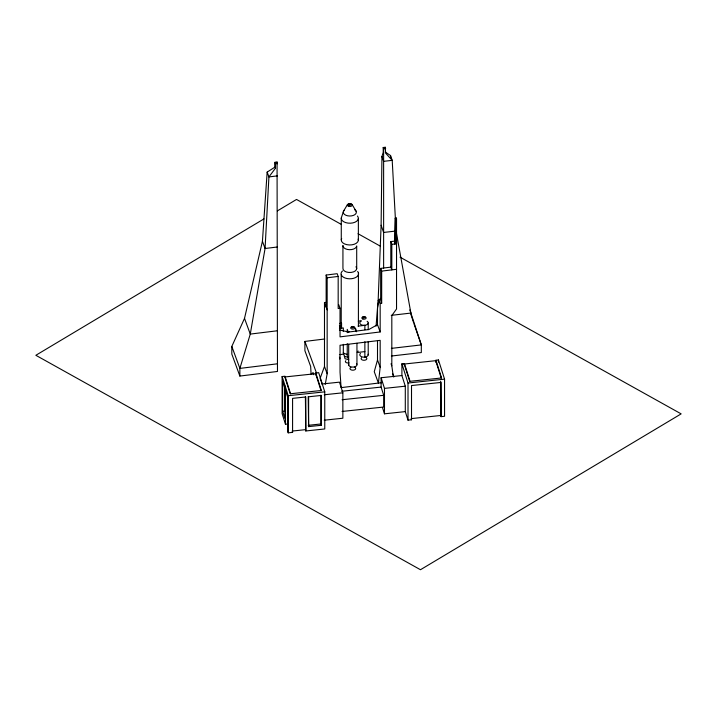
<?xml version="1.0" encoding="UTF-8"?>
<svg xmlns="http://www.w3.org/2000/svg" width="717" height="717" viewBox="0 0 717 717"><rect width="100%" height="100%" fill="white"/><g stroke="black" fill="none" stroke-linecap="round" stroke-linejoin="round"><path stroke-width="1.08" d="M376.067 326.145L378.155 300.486L381.112 225.237L381.946 156.521L383.219 152.273L383.219 147.505L385.244 147.272L385.656 153.214L392.208 160.348L395.399 218.873M395.309 218.111L394.906 243.959L395.309 218.111L396.268 217.995L396.537 218.73L396.537 308.982L391.814 315.579L391.814 365.84L393.355 376.792M262.431 241.297L267.154 172.107L275.032 167.052L275.032 162.284L277.058 162.033L277.479 371.46L239.872 376.058L231.815 354.099L231.815 346.436L244.515 318.375L262.431 241.297L265.066 248.503L250.278 334.086L239.872 368.404L239.872 376.058M381.758 382.663L341.086 387.637L340.037 372.168L340.037 345.253L380.171 340.351L380.171 367.256L378.424 383.075L374.256 371.702L377.5 359.97L377.5 340.602M381.444 298.147L378.836 299.733L377.5 307.79L377.5 324.667L380.171 331.953L340.037 336.865L340.037 308.292L338.702 304.644M343.676 353.535L344.384 356.394L348.283 357.299M344.411 356.259L345.038 358.778L348.462 359.575M325.258 384.375L327.158 373.745L327.158 277.784L326.154 275.05L337.169 273.697L338.173 276.43L338.173 308.516L340.037 308.292M326.558 302.323L324.487 302.574L324.487 366.459L320.14 378.316L322.417 384.518M347.458 204.605L343.586 211.058L341.677 216.74A8.559 4.938 0 0 0 350.479 223.202A8.559 4.938 0 0 0 357.442 216.032M275.032 162.284L275.453 168.226L268.92 176.92L265.066 248.503L277.479 246.98M263.946 218.918L35.85 355.291L420.467 569.728L681.15 413.879L400.005 257.134M277.362 210.897L296.533 199.443L341.435 224.475M377.5 324.667L368.807 329.542L348.731 331.998L339.428 330.017M275.453 163.458L277.479 163.207M277.479 175.871L268.92 176.92L267.154 172.107M395.587 218.846L396.537 218.73M390.81 241.602L391.814 244.336L391.814 269.879L390.81 267.145L390.81 241.602L394.583 241.136M391.814 244.336L396.537 243.753L396.268 217.995M378.836 299.733L380.171 303.381L381.677 303.192L380.673 300.468L380.673 268.382L390.81 267.145M327.158 277.784L338.173 276.43M380.673 268.382L381.677 271.116L396.537 269.296M277.479 330.761L250.278 334.086L244.515 318.375M339.625 323.403L341.57 323.161L341.57 328.637M358.258 321.126L361.171 320.768M339.428 328.413L343.318 327.938L343.318 331.218M358.061 326.136L364.872 325.303L364.872 329.686M311.088 374.131L310.658 366.414L304.904 350.73L304.904 341.426L324.738 338.998M339.428 354.673L343.318 354.189L343.318 344.348M358.061 352.414L364.872 351.59M277.479 363.797L239.872 368.404L231.815 346.436M383.219 147.505L383.622 148.679L385.656 148.446M395.022 231.134L383.622 232.451L381.112 225.237M391.258 315.346L410.886 313.069L421.318 344.904L421.318 352.567L391.383 356.026M391.383 348.372L421.318 344.904L414.032 323.95M287.607 395.569L287.607 424.016L285.483 424.24L282.122 413.655L282.122 376.533L284.99 376.228L290.564 393.75L321.368 390.487L315.794 372.957L318.671 372.661L324.765 391.84L324.765 428.963L305.8 430.971L305.388 396.761M441.045 416.64L441.045 382.43L411.513 385.558L411.513 419.777L408.009 420.144L405.293 411.612L405.293 386.185L401.905 375.538L401.905 363.833L404.424 363.573L410.061 381.301L441.582 377.967L435.945 360.23L438.454 359.961L444.558 379.15L444.558 416.272L441.045 416.64L440.686 381.283M404.191 364.989L404.191 364.03L435.712 360.687L441.251 378.101M284.837 376.963L315.641 373.691L321.037 390.666M321.951 384.007L339.482 382.152L342.86 392.799L342.86 418.226L324.245 420.198M342.09 411.45L383.712 407.041L383.712 395.318L381.103 387.09L381.103 377.742L401.905 375.538M282.122 376.533L288.216 395.712L324.765 391.84M401.905 363.833L408.009 383.021L444.558 379.15M341.668 391.267L381.103 387.09M324.245 394.771L342.86 392.799M381.103 377.742L384.482 388.39L405.293 386.185M342.09 399.728L383.712 395.318M282.632 411.208L284.927 418.405L284.927 388.56L282.632 381.372L282.632 411.208L284.766 410.984L284.766 385.567M382.457 407.426L384.482 413.817L405.293 411.612M308.202 425.324L320.893 423.98L321.315 425.28L308.624 426.624L308.202 396.582M305.388 429.671L292.169 431.069L292.581 432.378L288.216 432.835L287.696 431.204L287.696 397.29L285.483 390.326L285.483 424.24M440.686 415.493L411.155 418.62L411.513 419.777M358.034 233.724L380.485 246.245M385.244 152.04L390.532 155.535L392.208 160.348L383.622 161.343L381.946 156.521M352.244 204.748L356.232 211.443M391.043 363.752L391.814 365.84M392.746 373.781L393.875 376.873M377.5 359.97L380.171 367.256M356.591 331.344L355.507 328.395L355.507 330.591M348.328 332.356L347.243 329.408L347.243 332.697M348.686 359.629L347.243 355.695L347.243 343.649M275.032 167.052L275.453 168.226M324.487 302.574L327.158 309.861M324.487 366.459L327.158 373.745M304.904 341.426L316.636 373.387M313.696 374.695L312.944 372.625L312.944 373.853M409.792 309.923L410.886 313.069L396.062 231.017M378.155 300.486L378.881 302.583M410.572 313.311L413.673 322.901M404.191 364.03L404.424 364.756L404.424 363.573M404.755 365.795L409.73 381.444M284.99 377.438L290.233 393.929M390.532 155.535L390.631 157.767M438.454 359.961L438.454 362.148M435.945 360.23L435.945 362.381M408.009 383.021L408.009 420.144M385.244 147.272L385.244 149.181M384.482 388.39L384.482 413.817M383.622 148.679L383.622 268.203M381.677 271.116L381.677 303.192M380.171 303.381L380.171 331.953M368.215 323.044L368.215 329.632M368.215 341.704L368.215 354.879M364.872 341.731L364.872 357.129M358.366 218.542L358.366 240.303M358.41 272.693L358.41 326.136M356.949 343.273L356.949 364.155M356.699 268.75L356.699 245.94A6.892 3.979 0 0 1 349.448 249.695A6.892 3.979 0 0 1 342.932 245.51L342.932 268.328A6.892 3.979 0 0 0 351.24 272.424A6.892 3.979 0 0 0 355.964 266.733M348.686 344.294L348.686 365.168M341.274 218.013L341.274 239.774M341.22 274.799L341.22 328.243M326.154 275.05L326.154 307.127M321.315 425.28L321.315 395.434L308.624 396.779L308.624 426.624M320.893 395.237L320.893 423.98M315.794 372.957L315.794 374.892M305.8 430.971L305.8 396.967L292.581 398.365L292.581 432.378M288.216 395.712L288.216 432.835M277.058 162.033L277.058 163.942M368.126 354.243A4.221 2.438 0 0 1 363.223 357.138A4.221 2.438 0 0 1 360.454 353.418M367.131 321.288A4.221 2.438 0 0 1 366.817 324.729A4.221 2.438 0 0 1 360.857 324.541A4.221 2.438 0 0 1 361.171 321.099M366.1 357.541A2.832 1.631 0 0 1 366.064 359.755A2.832 1.631 0 0 1 362.246 359.925A2.832 1.631 0 0 1 361.619 357.747M356.582 363.555A4.221 2.438 0 0 1 353.149 367.095A4.221 2.438 0 0 1 348.803 363.913M348.803 332.079A4.221 2.438 0 0 1 349.278 331.505M355.964 331.2A4.221 2.438 0 0 1 356.582 331.729M352.934 326.638A2.142 1.237 0 0 1 354.709 328.449A2.142 1.237 0 0 1 351.106 328.61A2.142 1.237 0 0 1 352.379 326.656M355.345 367.812A2.832 1.631 0 0 1 354.315 369.945A2.832 1.631 0 0 1 350.559 369.533A2.832 1.631 0 0 1 350.927 367.337M354.359 367.185A2.832 1.631 0 0 1 354.924 367.462M339.401 357.111A4.221 2.438 0 0 1 339.652 358.966M339.401 325.276A4.221 2.438 0 0 1 339.652 327.14M349.054 362.811A2.501 1.443 0 0 1 346.06 362.497A2.501 1.443 0 0 1 345.827 360.741M354.691 209.705A6.552 3.782 0 0 1 354.61 214.813A6.552 3.782 0 0 1 345.773 215.208A6.552 3.782 0 0 1 344.321 210.171M358.186 239.012A8.559 4.938 0 0 1 349.358 244.972A8.559 4.938 0 0 1 341.677 238.51M357.649 271.447A8.783 5.073 0 0 1 349.349 278.805A8.783 5.073 0 0 1 342.457 270.981M358.168 351.025A8.783 5.073 0 0 1 357.183 352.226M347.1 354.279A8.783 5.073 0 0 1 343.282 352.854M362.829 318.984A2.142 1.237 0 0 0 366.127 318.016A2.142 1.237 0 0 0 363.026 316.851A2.142 1.237 0 0 0 362.829 318.984M363.411 317.703A1.075 0.618 0 0 0 365.07 317.219A1.075 0.618 0 0 0 363.51 316.627A1.075 0.618 0 0 0 363.411 317.703M352.235 327.624A1.075 0.618 0 0 0 353.893 327.131A1.075 0.618 0 0 0 352.334 326.549A1.075 0.618 0 0 0 352.235 327.624M348.462 206.245A2.483 1.434 0 0 0 352.289 205.125A2.483 1.434 0 0 0 348.695 203.771A2.483 1.434 0 0 0 348.462 206.245M349.054 205.062A1.407 0.807 0 0 0 351.222 204.426A1.407 0.807 0 0 0 349.179 203.655A1.407 0.807 0 0 0 349.054 205.062"/></g></svg>
